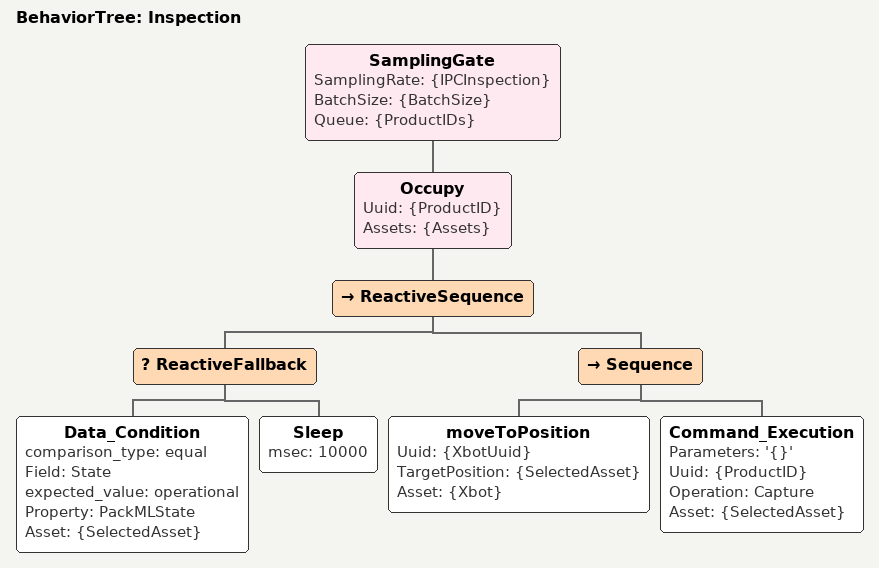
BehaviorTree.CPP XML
<?xml version="1.0" encoding="UTF-8"?>
<root BTCPP_format="4">
  <BehaviorTree ID="Inspection">
    <SamplingGate SamplingRate="{IPCInspection}"
                  BatchSize="{BatchSize}"
                  Queue="{ProductIDs}">
      <Occupy Uuid="{ProductID}"
              Assets="{Assets}">
        <ReactiveSequence>
          <ReactiveFallback>
            <Data_Condition comparison_type="equal"
                            Field="State"
                            expected_value="operational"
                            Property="PackMLState"
                            Asset="{SelectedAsset}"/>
            <Sleep msec="10000"/>
          </ReactiveFallback>
          <Sequence>
            <moveToPosition Uuid="{XbotUuid}"
                            TargetPosition="{SelectedAsset}"
                            Asset="{Xbot}"/>
            <Command_Execution Parameters="&apos;{}&apos;"
                               Uuid="{ProductID}"
                               Operation="Capture"
                               Asset="{SelectedAsset}"/>
          </Sequence>
        </ReactiveSequence>
      </Occupy>
    </SamplingGate>
  </BehaviorTree>
</root>
